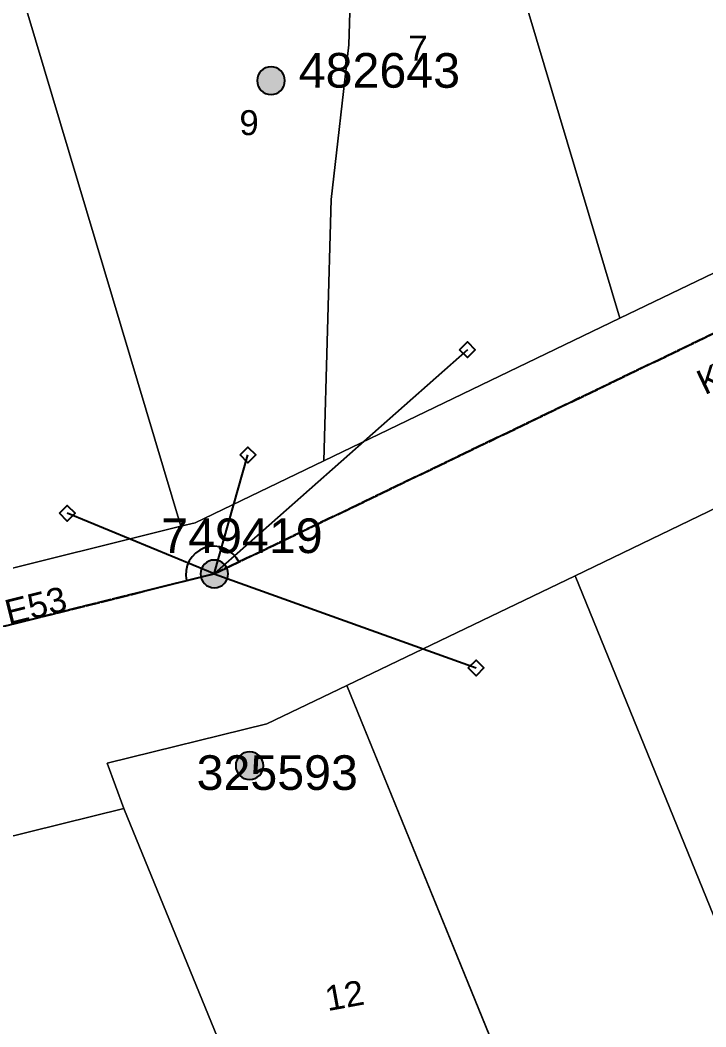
# Model space of a CAD drawing. Header units: metres. Extents: x 259786 to 261372, y 6264838 to 6265913.
# Drawn here: x 260568.4 to 260617.9, y 6265365.5 to 6265438.2 of the extents above; entities that cross this region are included whole.
import ezdxf
from ezdxf.enums import TextEntityAlignment as Align

# ---------------------------------------------------------------- set-up
doc = ezdxf.new("R2010")
doc.units = ezdxf.units.M
doc.linetypes.add('Cable Exist OH', pattern=[1, 1, 0])
doc.layers.get('0').update_dxf_attribs({"color": 6})
for name, color, linetype, lineweight in [('Cadastre Buildings_SP_EXT', 9, 'Continuous', 5), ('Cadastre Land Parcels_SP_EXT', 9, 'Continuous', 5), ('Cadastre Roads_SP_EXT', 9, 'Continuous', 5)]:
    doc.layers.add(name, color=color, linetype=linetype, lineweight=lineweight)
for name, color, linetype in [('Mains_LV_EXT', 7, 'Continuous'), ('Mains_SL_EXT', 7, 'Continuous'), ('Services_SP_EXT', 7, 'Continuous'), ('SupportsOH_SP_TR_HV_LV_SL_EXT', 7, 'Continuous')]:
    doc.layers.add(name, color=color, linetype=linetype)
doc.styles.add('POLE_LABEL', font='arial.ttf')
doc.styles.get("Standard").update_dxf_attribs({"font": 'arial.ttf'})

# ---------------------------------------------------------------- blocks, each defined once
blk = doc.blocks.new('CCP_EXT')
at = {"flags": 9}
for tag, p in [('USAGE', (0, -1.2)), ('LEGEND', (0, -1.4)), ('STATE', (0, -1.8)), ('LIFE_SUPPORT', (0, -1.6)), ('NOTES', (0, -2))]:
    blk.add_attdef(tag, text='', height=0.2, dxfattribs=at).set_placement(p, align=Align.MIDDLE_LEFT)
blk.add_wipeout([(0, 0.566), (0.566, 0), (0, -0.566), (-0.566, 0)])
blk.add_lwpolyline([(-0.566, 0), (0, 0.566), (0.566, 0), (0, -0.566), (-0.566, 0)])
at = {"flags": 1}
blk.add_attdef('Z', (0, 0), '', height=0.2, dxfattribs=at)
at = {"flags": 9}
for tag, p in [('CCP_TYPE', (0, 0)), ('OPERATING_VOLTAGE', (0, -0.6)), ('ORIENTATION', (0, -0.8)), ('CONSTRUCTED_VOLTAGE', (0, -0.2)), ('NO_PHASES', (0, -0.4)), ('OWNED_BY', (0, -1))]:
    blk.add_attdef(tag, text='', height=0.2, dxfattribs=at).set_placement(p, align=Align.MIDDLE_LEFT)
blk = doc.blocks.new('POLE_EXT')
blk.add_hatch(color=256).paths.add_polyline_path([(-1, 0, 1), (1, 0, 1)])
blk.add_lwpolyline([(-1, 0, 1), (1, 0, 1)], format="xyb", close=True)
for tag, height, flags, p in [('pNumber', 2.5, 8, (-17.84, 2.067)), ('OWNED_BY', 0.2, 9, (1.355, -0.4)), ('SPECIAL_USE', 0.2, 9, (1.355, -0.8)), ('PARENT', 0.2, 9, (1.355, -0.6)), ('cLV', 0.2, 9, (1.355, -1.4)), ('STATE', 0.2, 9, (1.355, -1)), ('USAGE', 0.2, 9, (1.355, -1.2)), ('cHV', 0.2, 9, (1.355, -2)), ('hDepth', 0.2, 9, (1.355, -1.6)), ('hDia', 0.2, 9, (1.355, -1.8)), ('LBRACKET', 0.2, 9, (1.355, -2.2)), ('LExisting', 0.2, 9, (1.355, -2.4)), ('LANTNUMBER', 0.2, 9, (1.355, -2.6)), ('LOther', 0.2, 9, (1.355, -2.8)), ('LRemove', 0.2, 9, (1.355, -3)), ('cLinedev', 0.2, 9, (1.355, -3.4)), ('LEGEND', 0.2, 9, (1.355, -3.2)), ('LOCATION', 0.2, 9, (1.355, -3.6)), ('pExisting', 0.2, 9, (1.355, -3.8)), ('pFooting', 0.2, 9, (1.355, -4.4)), ('PFNUMBER', 0.2, 9, (1.355, -4)), ('NEWPFNUMBER', 0.2, 9, (1.355, -4.2)), ('pNew', 0.2, 9, (1.355, -4.6)), ('pRelocate', 0.2, 9, (1.355, -5)), ('pRemove', 0.2, 9, (1.355, -5.2)), ('pReplace', 0.2, 9, (1.355, -5.4)), ('pStay', 0.2, 9, (1.355, -5.6)), ('pType', 0.2, 9, (1.355, -5.8)), ('cspan', 0.2, 9, (1.355, -6)), ('STREETNAME', 0.2, 9, (1.355, -6.2)), ('SUBURB', 0.2, 9, (1.355, -6.4)), ('NOTES', 0.2, 9, (1.355, -6.6)), ('OPERATED_BY', 0.2, 9, (1.355, -7.014)), ('MAINTAINED_BY', 0.2, 9, (1.355, -6.814))]:
    blk.add_attdef(tag, text='', height=height, dxfattribs=dict(flags=flags)).set_placement(p, align=Align.MIDDLE_LEFT)
at = {"style": 'POLE_LABEL'}
for tag, height, flags, p in [('ASSET_NUM', 2.5, 8, (2, 2)), ('STRUCTURE_PLANT_NUMBER', 0.2, 9, (1.355, 0.028)), ('STREET_CODE', 0.2, 9, (1.355, -0.2))]:
    blk.add_attdef(tag, text='', height=height, dxfattribs=dict(at, flags=flags)).set_placement(p, align=Align.MIDDLE_LEFT)
at = {"flags": 1}
blk.add_attdef('Z', (1.355, -7.328), '', height=0.2, dxfattribs=at)

msp = doc.modelspace()

# ---------------------------------------------------------------- linework, layer by layer
at = {"layer": 'Cadastre Buildings_SP_EXT', "linetype": 'Continuous'}
msp.add_lwpolyline([(260598.976, 6265324.832), (260575.869, 6265381.285), (260555.492, 6265376.243), (260543.378, 6265373.245), (260522.667, 6265368.124), (260548.729, 6265304.322), (260598.976, 6265324.832)], close=True, dxfattribs=at)
at = {"layer": 'Cadastre Land Parcels_SP_EXT', "linetype": 'Continuous'}
for points in [[(260629.558, 6265425.253), (260618.953, 6265460.695), (260617.227, 6265460.195), (260607.297, 6265457.225), (260600.205, 6265455.087), (260611.687, 6265416.658), (260629.558, 6265425.253)], [(260611.687, 6265416.658), (260600.205, 6265455.087), (260597.073, 6265454.165), (260592.607, 6265452.83), (260592.098, 6265436.38), (260590.826, 6265425.221), (260590.306, 6265406.365), (260611.687, 6265416.658)], [(260590.306, 6265406.365), (260590.826, 6265425.221), (260592.098, 6265436.38), (260592.607, 6265452.83), (260587.142, 6265451.195), (260576.917, 6265448.138), (260566.985, 6265445.149), (260579.977, 6265401.64), (260581.009, 6265401.893), (260590.306, 6265406.365)], [(260566.985, 6265445.149), (260566.723, 6265446.044), (260557.958, 6265443.423), (260552.133, 6265441.666), (260565.197, 6265397.965), (260579.977, 6265401.64), (260566.985, 6265445.149)], [(260645.556, 6265258.772), (260657.252, 6265338.862), (260629.062, 6265407.991), (260608.452, 6265398.071), (260636.12, 6265330.233), (260619.226, 6265323.321), (260645.556, 6265258.772)], [(260608.452, 6265398.071), (260591.964, 6265390.153), (260619.226, 6265323.321), (260636.12, 6265330.233), (260608.452, 6265398.071)], [(260574.663, 6265384.536), (260575.869, 6265381.285), (260598.976, 6265324.832), (260615.805, 6265331.709), (260591.964, 6265390.153), (260586.19, 6265387.381), (260574.663, 6265384.536)]]:
    msp.add_lwpolyline(points, close=True, dxfattribs=at)
at = {"layer": 'Mains_LV_EXT', "linetype": 'Continuous'}
msp.add_lwpolyline([(260584.173, 6265399.064, 0.894496), (260580.397, 6265397.712)], format="xyb", dxfattribs=at)
at = {"layer": 'Mains_LV_EXT', "linetype": 'Cable Exist OH'}
msp.add_lwpolyline([(260582.393, 6265398.208), (260553.936, 6265391.132)], dxfattribs=at)

# ---------------------------------------------------------------- block references
at = {"layer": 'SupportsOH_SP_TR_HV_LV_SL_EXT'}
ref = msp.add_blockref('POLE_EXT', (260586.491, 6265433.799), dxfattribs=at)
ref.add_attrib('ASSET_NUM', '482643', dxfattribs={"layer": '0', "height": 2.5, "rotation": 359.91575, "style": 'POLE_LABEL'}).set_placement((260588.491, 6265434.549), align=Align.MIDDLE_LEFT)
ref = msp.add_blockref('POLE_EXT', (260582.393, 6265398.208), dxfattribs=at)
ref.add_attrib('ASSET_NUM', '749419', dxfattribs={"layer": '0', "height": 2.5, "style": 'POLE_LABEL'}).set_placement((260584.393, 6265398.958), align=Align.BOTTOM_CENTER)
ref = msp.add_blockref('POLE_EXT', (260584.94, 6265384.367), dxfattribs=at)
ref.add_attrib('ASSET_NUM', '325593', dxfattribs={"layer": '0', "height": 2.5, "style": 'POLE_LABEL'}).set_placement((260586.94, 6265385.117), align=Align.TOP_CENTER)

# ---------------------------------------------------------------- texts
at = {"layer": 'Cadastre Land Parcels_SP_EXT'}
for s, p in [('7', (260596.4, 6265435.244)), ('9', (260584.207, 6265429.868))]:
    msp.add_text(s, height=1.8, dxfattribs=at).set_placement(p)
msp.add_text('12', height=1.8, rotation=10.43382, dxfattribs=at).set_placement((260590.578, 6265366.649))
at = {"layer": 'Cadastre Roads_SP_EXT'}
msp.add_text('KALINDA RD', height=1.8, rotation=25.67662, dxfattribs=at).set_placement((260617.807, 6265411.088))
at = {"layer": 'Mains_LV_EXT'}
msp.add_text('E53', height=1.8, rotation=13.96374, dxfattribs=at).set_placement((260567.543, 6265394.515))

# ---------------------------------------------------------------- next in the draw order: block references
at = {"layer": 'Services_SP_EXT'}
for p in [(260600.67, 6265414.381), (260584.823, 6265406.787), (260571.771, 6265402.584), (260601.295, 6265391.423)]:
    msp.add_blockref('CCP_EXT', p, dxfattribs=at)

# ---------------------------------------------------------------- next in the draw order: linework, layer by layer
at = {"layer": 'Cadastre Roads_SP_EXT', "linetype": 'Continuous'}
msp.add_lwpolyline([(260629.558, 6265425.253), (260611.687, 6265416.658), (260590.306, 6265406.365), (260581.009, 6265401.893), (260579.977, 6265401.64), (260565.197, 6265397.965), (260552.763, 6265394.874), (260554.124, 6265385.589), (260555.492, 6265376.243), (260575.869, 6265381.285), (260574.663, 6265384.536), (260586.19, 6265387.381), (260591.964, 6265390.153), (260608.452, 6265398.071), (260629.062, 6265407.991)], dxfattribs=at)
at = {"layer": 'Mains_LV_EXT', "linetype": 'Cable Exist OH'}
msp.add_lwpolyline([(260631.616, 6265421.892), (260582.393, 6265398.208)], dxfattribs=at)
at = {"layer": 'Mains_SL_EXT', "linetype": 'Cable Exist OH'}
msp.add_lwpolyline([(260553.936, 6265391.132), (260582.393, 6265398.208), (260631.616, 6265421.892)], dxfattribs=at)
at = {"layer": 'Services_SP_EXT'}
for points in [[(260600.67, 6265414.381), (260582.393, 6265398.208)], [(260582.393, 6265398.208), (260584.823, 6265406.787)], [(260582.393, 6265398.208), (260571.771, 6265402.585)], [(260582.393, 6265398.208), (260601.295, 6265391.423)]]:
    msp.add_lwpolyline(points, dxfattribs=at)

doc.saveas('drawing.dxf')
